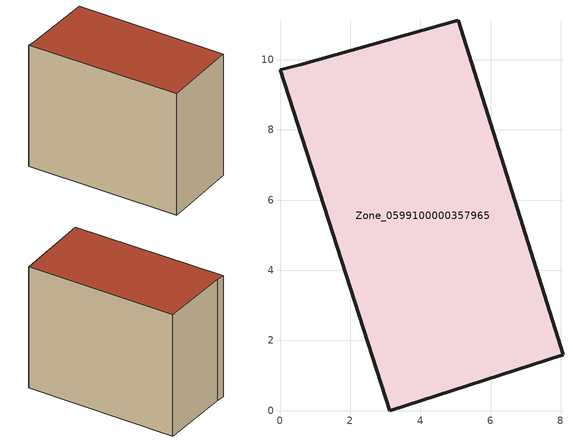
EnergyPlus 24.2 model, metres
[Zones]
Zone_0599100000357965
 floor ground (C_G): 3.13,0 0,9.72 0.57,9.86 5.08,11.12 8.07,1.6 z3.15
 wall outside (C_F): 3.13,0 8.07,1.6 5.08,11.12 0.57,9.86 0,9.72 3.13,0 z3.15:11.54
 roof outside (C_R): 0,9.72 3.13,0 8.07,1.6 5.08,11.12 0.57,9.86 z11.54
[BUILDING]
Pand.0599100000357965: North Axis=0; Terrain=City; Loads Convergence Tolerance Value=0.04; Temperature Convergence Tolerance Value=0.4; Solar Distribution=FullExterior; Maximum Number of Warmup Days=25; Minimum Number of Warmup Days=1
[Site:Location]
Rotterdam.The.Hague.AP_ZH_NLD Design_Conditions: Latitude=51.96; Longitude=4.45; Time Zone=1; Elevation=-4.5
[SITE:GROUNDTEMPERATURE:BUILDINGSURFACE]
18, 18, 18, 18, 18, 18, 18, 18, 18, 18, 18, 18
[MATERIAL] Thermal Absorptance=0.9; Solar Absorptance=0.7; Visible Absorptance=0.7
Name | Roughness | Thickness | Conductivity | Density | Specific Heat
G.TI.1992-2005 | MediumSmooth | 0.15 | 0.06 | 540 | 1210
F.TI.1992-2005 | Rough | 0.3 | 0.12 | 1920 | 840
R.TI.1992-2005 | MediumRough | 0.2 | 0.08 | 1500 | 1000
[CONSTRUCTION]
C_G: G.TI.1992-2005
C_F: F.TI.1992-2005
C_R: R.TI.1992-2005
[ZONE]
Zone_0599100000357965: Type=1; Multiplier=1; Ceiling Height=Autocalculate; Volume=Autocalculate; Floor Area=autocalculate; Part of Total Floor Area=Yes
[ZONEINFILTRATION:DESIGNFLOWRATE]
Infil_Zone_0599100000357965: Zone or ZoneList or Space or SpaceList=Zone_0599100000357965; Schedule=AlwaysOn; Design Flow Rate Calculation Method=Flow/Area; Flow Rate per Floor Area=0.0015; Constant Term Coefficient=1; Temperature Term Coefficient=0; Velocity Term Coefficient=0; Velocity Squared Term Coefficient=0
[HVACTEMPLATE:ZONE:IDEALLOADSAIRSYSTEM]
Zone_0599100000357965: Maximum Heating Supply Air Temperature=50; Minimum Cooling Supply Air Temperature=13; Maximum Heating Supply Air Humidity Ratio=0.0156; Minimum Cooling Supply Air Humidity Ratio=0.0077; Heating Limit=NoLimit; Cooling Limit=NoLimit; Dehumidification Control Type=ConstantSensibleHeatRatio; Cooling Sensible Heat Ratio=0.7; Dehumidification Setpoint=60; Humidification Control Type=None; Humidification Setpoint=30; Outdoor Air Method=None; Outdoor Air Flow Rate per Person=0.00944; Outdoor Air Flow Rate per Zone Floor Area=0; Outdoor Air Flow Rate per Zone=0; Demand Controlled Ventilation Type=None; Outdoor Air Economizer Type=NoEconomizer; Heat Recovery Type=None; Sensible Heat Recovery Effectiveness=0.7; Latent Heat Recovery Effectiveness=0.65
[ZONECONTROL:THERMOSTAT]
ThermostatControl_Zone_0599100000357965: Zone or ZoneList=Zone_0599100000357965; Control Type Schedule=DualSetpointControlType; Control 1=Thermostat_Zone_0599100000357965; Temperature Difference Between Cutout And Setpoint=0
[THERMOSTATSETPOINT:DUALSETPOINT]
Thermostat_Zone_0599100000357965: Heating Setpoint Temperature Schedule=HeatingSetpoint_Zone_0599100000357965; Cooling Setpoint Temperature Schedule=CoolingSetpoint_Zone_0599100000357965
[SCHEDULE:COMPACT]
HeatingSetpoint_Zone_0599100000357965: Through: 12/31, For: AllDays, Until: 24:00, 21
CoolingSetpoint_Zone_0599100000357965: Through: 12/31, For: AllDays, Until: 24:00, 24
DualSetpointControlType: Through: 12/31, For: AllDays, Until: 24:00, 4
AlwaysOn: Through: 12/31, For: AllDays, Until: 24:00, 1
